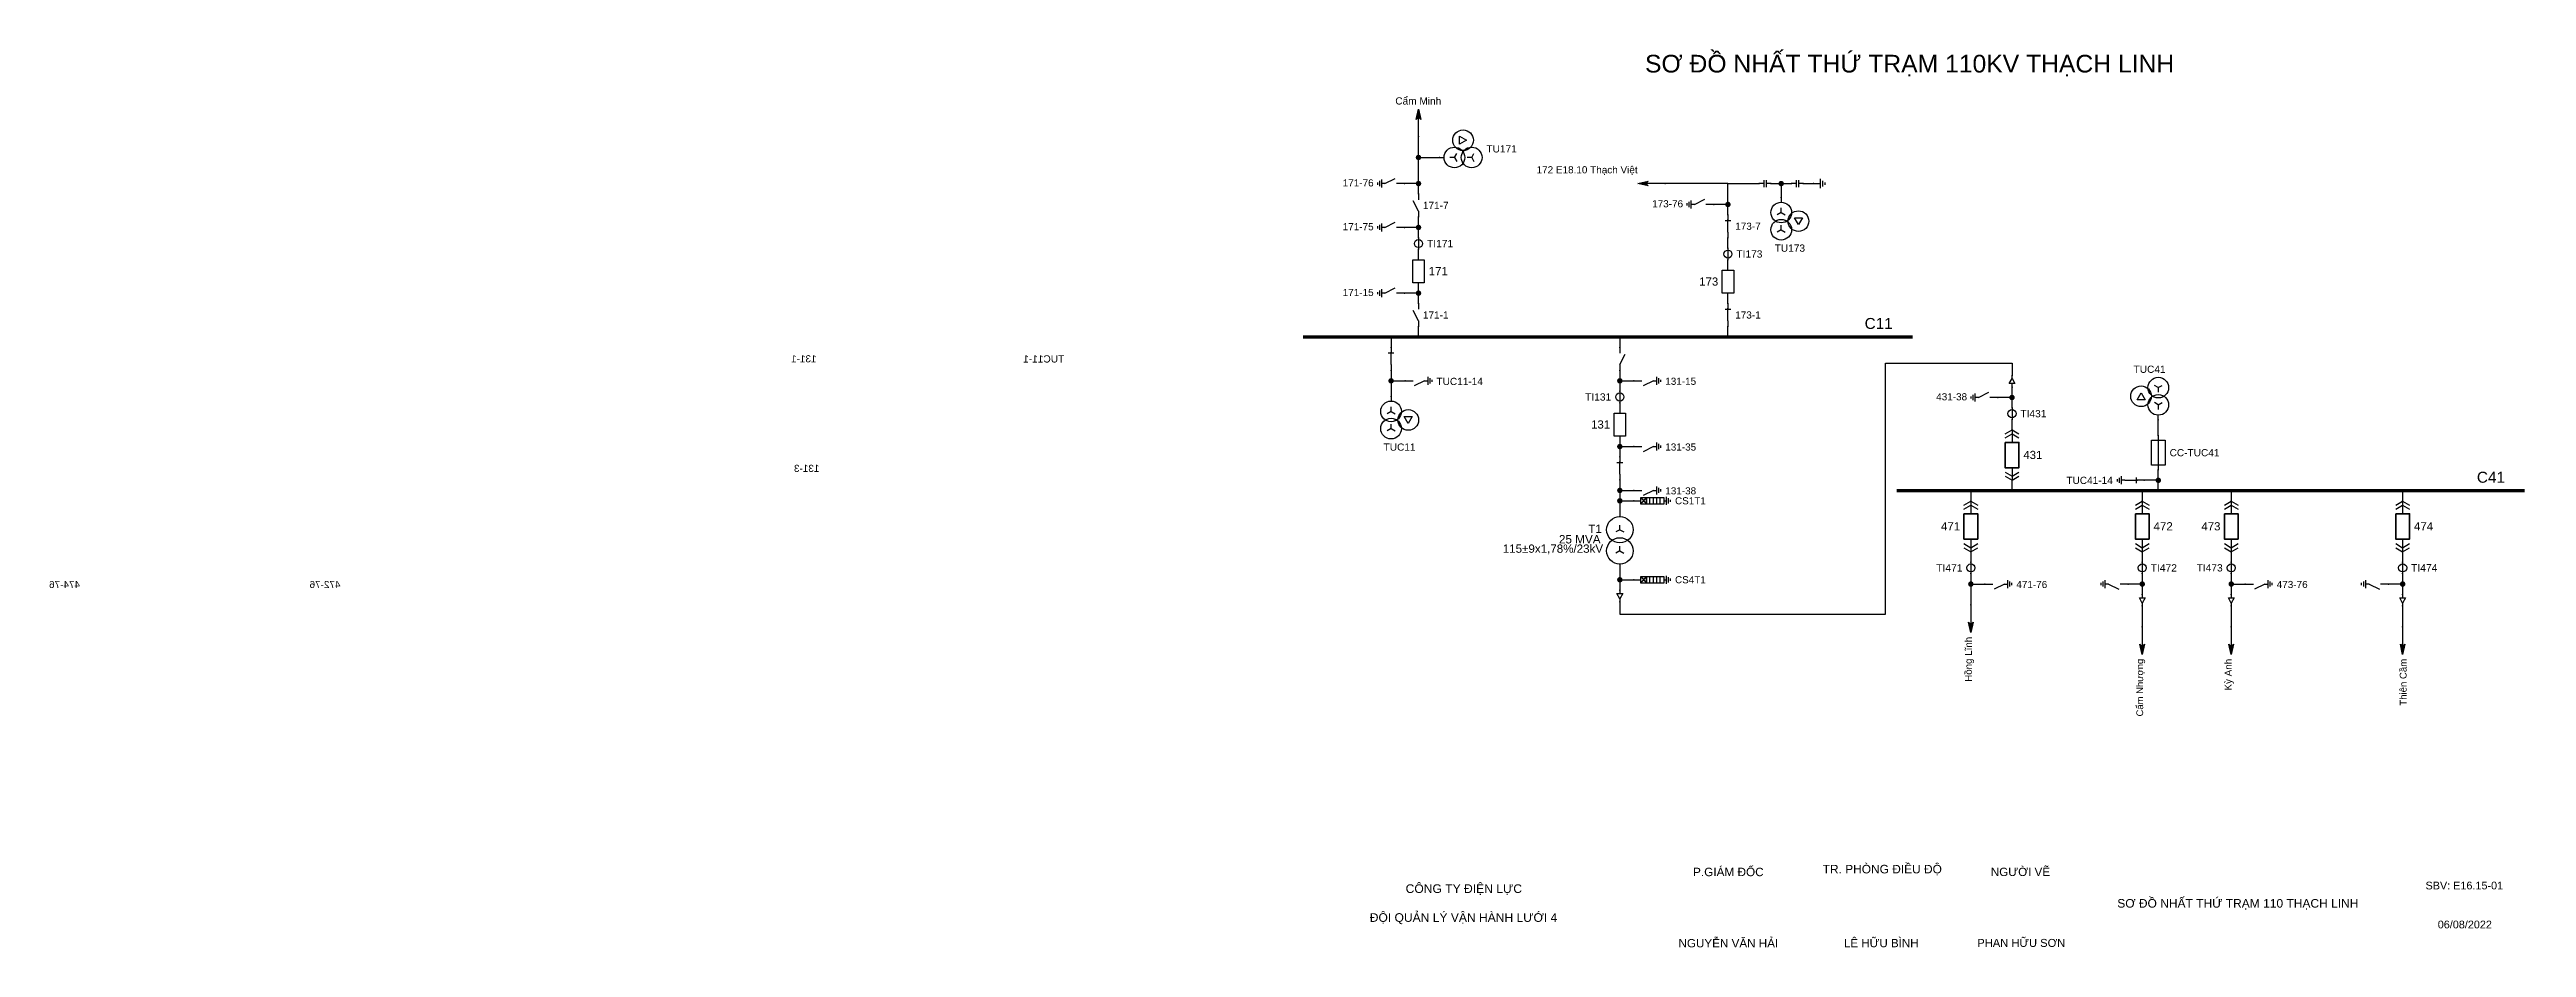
# Model space of a CAD drawing. Header units: millimetres. Extents: x -251 to 288, y 7 to 203.
import ezdxf

# ---------------------------------------------------------------- set-up
doc = ezdxf.new("R2010")
doc.units = ezdxf.units.MM
for name, color, linetype, lineweight in [('BUSBAR_110KV', 1, 'Continuous', 50), ('BUSBAR_22KV', 5, 'Continuous', 50), ('GROUND', 3, 'Continuous', 25), ('HV_110KV', 1, 'Continuous', 25), ('MV_22KV', 5, 'Continuous', 25)]:
    doc.layers.add(name, color=color, linetype=linetype, lineweight=lineweight)
doc.layers.add('SYM_PORTS', color=8, linetype='Continuous', plot=False)
doc.layers.add('TEXT', color=7, linetype='Continuous')
doc.styles.add('SLD_TEXT', font='arial.ttf')

# ---------------------------------------------------------------- blocks, each defined once
blk = doc.blocks.new('SYM_DISCONNECTOR_OPEN')
at = {"lineweight": 25}
for points in [[(0, -1.25), (-1.125, 1)], [(0, 2.5), (0, 1.25)], [(0, -1.25), (0, -2.5)]]:
    blk.add_lwpolyline(points, dxfattribs=at)
at = {"layer": 'SYM_PORTS'}
for p in [(0, 2.5), (0, -2.5)]:
    blk.add_point(p, dxfattribs=at)
blk.add_attdef('DEVICE_CODE', (1, -0.5), '', height=2)
blk = doc.blocks.new('SYM_EARTHING_SWITCH_OPEN')
at = {"lineweight": 25}
for points in [[(0, -1.25), (-1.125, 1)], [(0, 3), (0, 1.25)], [(-0.875, -2), (0.875, -2)], [(-0.5625, -2.4375), (0.5625, -2.4375)], [(-0.25, -2.875), (0.25, -2.875)], [(0, -1.25), (0, -2)]]:
    blk.add_lwpolyline(points, dxfattribs=at)
at = {"layer": 'SYM_PORTS'}
blk.add_point((0, 3), dxfattribs=at)
blk.add_attdef('DEVICE_CODE', (1.875, 0), '', height=2)
blk = doc.blocks.new('SYM_CIRCUIT_BREAKER')
at = {"lineweight": 25}
blk.add_lwpolyline([(-1.25, 2.5), (1.25, 2.5), (1.25, -2.5), (-1.25, -2.5)], close=True, dxfattribs=at)
at = {"layer": 'SYM_PORTS'}
for p in [(0, 2.5), (0, -2.5)]:
    blk.add_point(p, dxfattribs=at)
blk.add_attdef('DEVICE_CODE', (2.25, -0.5), '', height=2)
at = {"flags": 1}
blk.add_attdef('RATING', (2.25, -3.5), '', height=2, dxfattribs=at)
blk = doc.blocks.new('SYM_CURRENT_TRANSFORMER')
at = {"lineweight": 25}
blk.add_lwpolyline([(0, 1.25), (0, -1.25)], dxfattribs=at)
blk.add_circle((0, 0), 0.875, dxfattribs=at)
at = {"layer": 'SYM_PORTS'}
for p in [(0, 1.25), (0, -1.25)]:
    blk.add_point(p, dxfattribs=at)
blk.add_attdef('DEVICE_CODE', (1.875, -1.75), '', height=2)
at = {"flags": 1}
blk.add_attdef('RATIO', (1.875, -4.75), '', height=2, dxfattribs=at)
blk = doc.blocks.new('SYM_VOLTAGE_TRANSFORMER')
at = {"lineweight": 25}
for points in [[(0, 1.375), (-0.8625, 0.875)], [(0, 4.625), (0, 3.625)], [(0, 1.375), (0, 2.375)], [(0, 1.375), (0.8625, 0.875)], [(0, -2.375), (-0.8625, -2.875)], [(0, -2.375), (0, -1.375)], [(0, -2.375), (0.8625, -2.875)]]:
    blk.add_lwpolyline(points, dxfattribs=at)
blk.add_lwpolyline([(2.875, 0.25), (4.625, 0.25), (3.75, -1.25)], close=True, dxfattribs=at)
for centre in [(0, 1.375), (3.75, -0.5), (0, -2.375)]:
    blk.add_circle(centre, 2.25, dxfattribs=at)
at = {"layer": 'SYM_PORTS'}
blk.add_point((0, 4.625), dxfattribs=at)
blk.add_attdef('DEVICE_CODE', (7, 1.625), '', height=2)
at = {"flags": 1}
blk.add_attdef('RATIO', (7, -1.375), '', height=2, dxfattribs=at)
blk = doc.blocks.new('SYM_LINE_FEEDER_ARROW')
blk.add_hatch(color=7).paths.add_polyline_path([(0, -3), (-0.5, -0.75), (0, -1.25), (0.5, -0.75)])
at = {"lineweight": 25}
blk.add_lwpolyline([(0, 3), (0, -1.25)], dxfattribs=at)
blk.add_lwpolyline([(0, -3), (-0.5, -0.75), (0, -1.25), (0.5, -0.75)], close=True, dxfattribs=at)
at = {"layer": 'SYM_PORTS'}
blk.add_point((0, 3), dxfattribs=at)
blk.add_attdef('LINE_NAME', (1.5, 0), '', height=2)
blk = doc.blocks.new('SYM_DISCONNECTOR_CLOSED')
at = {"lineweight": 25}
for points in [[(-0.625, 1.25), (0.625, 1.25)], [(0, 2.5), (0, 1.25)], [(0, -1.25), (0, 1.5)], [(0, -1.25), (0, -2.5)]]:
    blk.add_lwpolyline(points, dxfattribs=at)
at = {"layer": 'SYM_PORTS'}
for p in [(0, 2.5), (0, -2.5)]:
    blk.add_point(p, dxfattribs=at)
blk.add_attdef('DEVICE_CODE', (1.625, -0.5), '', height=2)
blk = doc.blocks.new('SYM_COUPLING_CAPACITOR')
at = {"lineweight": 25}
for points in [[(-0.75, 0.25), (0.75, 0.25)], [(0, 1.25), (0, 0.25)], [(-0.75, -0.25), (0.75, -0.25)], [(0, -0.25), (0, -1.25)]]:
    blk.add_lwpolyline(points, dxfattribs=at)
at = {"layer": 'SYM_PORTS'}
for p in [(0, 1.25), (0, -1.25)]:
    blk.add_point(p, dxfattribs=at)
blk.add_attdef('DEVICE_CODE', (1.75, -1.75), '', height=2)
blk = doc.blocks.new('SYM_GROUND_SYMBOL')
at = {"lineweight": 25}
for points in [[(0, 1.25), (0, -0.25)], [(-1, -0.25), (1, -0.25)], [(-0.625, -0.75), (0.625, -0.75)], [(-0.25, -1.25), (0.25, -1.25)]]:
    blk.add_lwpolyline(points, dxfattribs=at)
at = {"layer": 'SYM_PORTS'}
blk.add_point((0, 1.25), dxfattribs=at)
blk = doc.blocks.new('SYM_SURGE_ARRESTER')
at = {"lineweight": 25}
for points in [[(-0.75, 2.5), (0.75, 2.5), (0.75, 1.25), (-0.75, 1.25)], [(-0.75, 1.25), (0.75, 1.25), (0.75, -2.5), (-0.75, -2.5)]]:
    blk.add_lwpolyline(points, close=True, dxfattribs=at)
for points in [[(-0.75, 2.5), (0.75, 1.25)], [(0.75, 2.5), (-0.75, 1.25)], [(-0.75, 0.5), (0.75, 0.5)], [(0, 4), (0, 2.5)], [(-0.875, -3.125), (0.875, -3.125)], [(-0.75, -0.25), (0.75, -0.25)], [(-0.75, -1), (0.75, -1)], [(-0.75, -1.75), (0.75, -1.75)], [(-0.5625, -3.5625), (0.5625, -3.5625)], [(-0.25, -4), (0.25, -4)], [(0, -2.5), (0, -3.125)]]:
    blk.add_lwpolyline(points, dxfattribs=at)
at = {"layer": 'SYM_PORTS'}
blk.add_point((0, 4), dxfattribs=at)
blk.add_attdef('DEVICE_CODE', (1.875, 1), '', height=2)
blk = doc.blocks.new('SYM_TRANSFORMER_2W')
at = {"lineweight": 25}
for points in [[(0, 2.3125), (-0.8625, 1.8125)], [(0, 2.3125), (0, 3.3125)], [(0, 2.3125), (0.8625, 1.8125)], [(0, -2.3125), (-0.8625, -2.8125)], [(0, -2.3125), (0, -1.3125)], [(0, -2.3125), (0.8625, -2.8125)]]:
    blk.add_lwpolyline(points, dxfattribs=at)
for centre in [(0, 2.3125), (0, -2.3125)]:
    blk.add_circle(centre, 2.875, dxfattribs=at)
at = {"layer": 'SYM_PORTS'}
for p in [(0, 5.1875), (0, -5.1875)]:
    blk.add_point(p, dxfattribs=at)
blk.add_attdef('DEVICE_CODE', (3.875, 2.1875), '', height=2)
at = {"flags": 1}
for tag, p in [('POWER', (3.875, -0.8125)), ('VOLTAGE_RATIO', (3.875, -3.8125))]:
    blk.add_attdef(tag, p, '', height=2, dxfattribs=at)
blk = doc.blocks.new('SYM_CABLE_TERMINATION')
at = {"lineweight": 25}
blk.add_lwpolyline([(-0.625, 0.5), (0.625, 0.5), (0, -0.625)], close=True, dxfattribs=at)
for points in [[(0, 1.25), (0, 0.5)], [(0, -0.625), (0, -1.25)]]:
    blk.add_lwpolyline(points, dxfattribs=at)
at = {"layer": 'SYM_PORTS'}
for p in [(0, 1.25), (0, -1.25)]:
    blk.add_point(p, dxfattribs=at)
blk = doc.blocks.new('SYM_DRAWOUT_BREAKER')
at = {"lineweight": 25}
for points in [[(-1.5, 4.625), (0, 5.5), (1.5, 4.625)], [(0, 5.5), (0, 2.75)], [(-1.5, 3.75), (0, 4.625), (1.5, 3.75)], [(-1.5, -3.75), (0, -4.625), (1.5, -3.75)], [(-1.5, -4.625), (0, -5.5), (1.5, -4.625)], [(0, -2.75), (0, -5.5)]]:
    blk.add_lwpolyline(points, dxfattribs=at)
at = {"lineweight": 35}
blk.add_lwpolyline([(-1.5, 2.75), (1.5, 2.75), (1.5, -2.75), (-1.5, -2.75)], close=True, dxfattribs=at)
at = {"layer": 'SYM_PORTS'}
for p in [(0, 5.5), (0, -5.5)]:
    blk.add_point(p, dxfattribs=at)
blk.add_attdef('DEVICE_CODE', (2.5, 2.5), '', height=2)
at = {"flags": 1}
blk.add_attdef('RATING', (2.5, -0.5), '', height=2, dxfattribs=at)
blk = doc.blocks.new('SYM_EARTHING_SWITCH_CLOSED')
at = {"lineweight": 25}
for points in [[(-0.625, 1.25), (0.625, 1.25)], [(0, 3), (0, 1.25)], [(0, -1.25), (0, 1.5)], [(-0.875, -2), (0.875, -2)], [(-0.5625, -2.4375), (0.5625, -2.4375)], [(-0.25, -2.875), (0.25, -2.875)], [(0, -1.25), (0, -2)]]:
    blk.add_lwpolyline(points, dxfattribs=at)
at = {"layer": 'SYM_PORTS'}
blk.add_point((0, 3), dxfattribs=at)
blk.add_attdef('DEVICE_CODE', (1.875, 0), '', height=2)
blk = doc.blocks.new('SYM_FUSE_DISCONNECTOR')
at = {"lineweight": 25}
blk.add_lwpolyline([(-1.5, 2.75), (1.5, 2.75), (1.5, -2.75), (-1.5, -2.75)], close=True, dxfattribs=at)
blk.add_lwpolyline([(0, 3.75), (0, -3.75)], dxfattribs=at)
at = {"layer": 'SYM_PORTS'}
for p in [(0, 3.75), (0, -3.75)]:
    blk.add_point(p, dxfattribs=at)
blk.add_attdef('DEVICE_CODE', (2.5, 0.75), '', height=2)
at = {"flags": 1}
blk.add_attdef('RATING', (2.5, -2.25), '', height=2, dxfattribs=at)

msp = doc.modelspace()

# ---------------------------------------------------------------- hatches: boundary and pattern name
at = {"layer": 'HV_110KV'}
h = msp.add_hatch(color=7, dxfattribs=at)
edge = h.paths.add_edge_path()
edge.add_arc((46.81, 179.51), 0.6, 0, 360)
h = msp.add_hatch(color=7, dxfattribs=at)
edge = h.paths.add_edge_path()
edge.add_arc((46.81, 173.82), 0.6, 0, 360)
h = msp.add_hatch(color=7, dxfattribs=at)
edge = h.paths.add_edge_path()
edge.add_arc((125.77, 173.82), 0.6, 0, 360)
h = msp.add_hatch(color=7, dxfattribs=at)
edge = h.paths.add_edge_path()
edge.add_arc((114.17, 169.27), 0.6, 0, 360)
h = msp.add_hatch(color=7, dxfattribs=at)
edge = h.paths.add_edge_path()
edge.add_arc((46.81, 164.27), 0.6, 0, 360)
h = msp.add_hatch(color=7, dxfattribs=at)
edge = h.paths.add_edge_path()
edge.add_arc((46.81, 149.95), 0.6, 0, 360)
h = msp.add_hatch(color=7, dxfattribs=at)
edge = h.paths.add_edge_path()
edge.add_arc((40.84, 130.85), 0.6, 0, 360)
h = msp.add_hatch(color=7, dxfattribs=at)
edge = h.paths.add_edge_path()
edge.add_arc((90.64, 130.85), 0.6, 0, 360)
h = msp.add_hatch(color=7, dxfattribs=at)
edge = h.paths.add_edge_path()
edge.add_arc((90.64, 116.53), 0.6, 0, 360)
h = msp.add_hatch(color=7, dxfattribs=at)
edge = h.paths.add_edge_path()
edge.add_arc((90.64, 106.98), 0.6, 0, 360)
h = msp.add_hatch(color=7, dxfattribs=at)
edge = h.paths.add_edge_path()
edge.add_arc((90.64, 104.71), 0.6, 0, 360)
at = {"layer": 'MV_22KV'}
h = msp.add_hatch(color=7, dxfattribs=at)
edge = h.paths.add_edge_path()
edge.add_arc((176.01, 127.22), 0.6, 0, 360)
h = msp.add_hatch(color=7, dxfattribs=at)
edge = h.paths.add_edge_path()
edge.add_arc((207.86, 109.18), 0.6, 0, 360)
h = msp.add_hatch(color=7, dxfattribs=at)
edge = h.paths.add_edge_path()
edge.add_arc((90.64, 87.51), 0.6, 0, 360)
h = msp.add_hatch(color=7, dxfattribs=at)
edge = h.paths.add_edge_path()
edge.add_arc((167.05, 86.58), 0.6, 0, 360)
h = msp.add_hatch(color=7, dxfattribs=at)
edge = h.paths.add_edge_path()
edge.add_arc((204.36, 86.58), 0.6, 0, 360)
h = msp.add_hatch(color=7, dxfattribs=at)
edge = h.paths.add_edge_path()
edge.add_arc((223.74, 86.58), 0.6, 0, 360)
h = msp.add_hatch(color=7, dxfattribs=at)
edge = h.paths.add_edge_path()
edge.add_arc((261.05, 86.58), 0.6, 0, 360)

# ---------------------------------------------------------------- linework, layer by layer
at = {"layer": 'BUSBAR_110KV', "const_width": 0.722}
msp.add_lwpolyline([(21.7, 140.4), (154.36, 140.4)], dxfattribs=at)
at = {"layer": 'BUSBAR_22KV', "const_width": 0.722}
msp.add_lwpolyline([(150.89, 106.9), (287.64, 106.9)], dxfattribs=at)
at = {"layer": 'GROUND'}
msp.add_lwpolyline([(130.54, 173.82), (132.82, 173.82)], dxfattribs=at)
at = {"layer": 'HV_110KV'}
for points in [[(46.81, 179.51), (46.81, 184.05)], [(46.81, 173.82), (46.81, 179.51)], [(46.81, 179.51), (51.39, 179.51)], [(46.81, 173.82), (43.76, 173.82)], [(46.81, 171.55), (46.81, 173.82)], [(114.17, 173.82), (100.53, 173.82)], [(114.17, 169.27), (114.17, 173.82)], [(114.17, 173.82), (120.99, 173.82)], [(123.49, 173.82), (125.77, 173.82)], [(125.77, 173.82), (125.77, 170.77)], [(125.77, 173.82), (128.04, 173.82)], [(114.17, 169.27), (111.12, 169.27)], [(114.17, 167), (114.17, 169.27)], [(46.81, 164.27), (43.76, 164.27)], [(46.81, 164.27), (46.81, 166.55)], [(46.81, 162), (46.81, 164.27)], [(114.17, 159.72), (114.17, 162)], [(46.81, 157.22), (46.81, 159.5)], [(114.17, 154.95), (114.17, 157.22)], [(46.81, 149.95), (46.81, 152.22)], [(46.81, 149.95), (43.76, 149.95)], [(46.81, 147.68), (46.81, 149.95)], [(114.17, 147.68), (114.17, 149.95)], [(40.84, 140.4), (40.84, 138.13)], [(46.81, 140.4), (46.81, 142.68)], [(90.64, 140.4), (90.64, 138.13)], [(114.17, 140.4), (114.17, 142.68)], [(40.84, 133.13), (40.84, 130.85)], [(40.84, 130.85), (43.89, 130.85)], [(40.84, 130.85), (40.84, 127.44)], [(90.64, 133.13), (90.64, 130.85)], [(90.64, 130.85), (93.69, 130.85)], [(90.64, 130.85), (90.64, 128.58)], [(90.64, 126.08), (90.64, 123.81)], [(90.64, 118.81), (90.64, 116.53)], [(90.64, 116.53), (93.69, 116.53)], [(90.64, 116.53), (90.64, 114.26)], [(90.64, 109.26), (90.64, 106.98)], [(90.64, 106.98), (93.69, 106.98)], [(90.64, 106.98), (90.64, 104.71)], [(90.64, 104.71), (93.69, 104.71)], [(90.64, 104.71), (90.64, 101.3)]]:
    msp.add_lwpolyline(points, dxfattribs=at)
at = {"layer": 'MV_22KV'}
for points in [[(90.64, 82.74), (90.64, 80.04), (148.5, 80.04), (148.5, 134.7), (176.01, 134.7), (176.01, 132)], [(176.01, 127.22), (176.01, 129.5)], [(176.01, 127.22), (172.95, 127.22)], [(176.01, 124.95), (176.01, 127.22)], [(176.01, 120.18), (176.01, 122.45)], [(207.86, 118.95), (207.86, 122.36)], [(176.01, 106.9), (176.01, 109.18)], [(207.86, 109.18), (204.8, 109.18)], [(207.86, 109.18), (207.86, 111.45)], [(207.86, 106.9), (207.86, 109.18)], [(167.05, 106.9), (167.05, 104.63)], [(204.36, 106.9), (204.36, 104.63)], [(223.74, 106.9), (223.74, 104.63)], [(261.05, 106.9), (261.05, 104.63)], [(167.05, 93.63), (167.05, 91.35)], [(204.36, 93.63), (204.36, 91.35)], [(223.74, 93.63), (223.74, 91.35)], [(261.05, 93.63), (261.05, 91.35)], [(90.64, 90.92), (90.64, 87.51)], [(90.64, 87.51), (93.69, 87.51)], [(90.64, 87.51), (90.64, 85.24)], [(167.05, 88.85), (167.05, 86.58)], [(167.05, 86.58), (170.1, 86.58)], [(167.05, 86.58), (167.05, 82.03)], [(204.36, 86.58), (201.3, 86.58)], [(204.36, 88.85), (204.36, 86.58)], [(204.36, 86.58), (204.36, 84.31)], [(223.74, 88.85), (223.74, 86.58)], [(223.74, 86.58), (226.8, 86.58)], [(223.74, 86.58), (223.74, 84.31)], [(261.05, 86.58), (258, 86.58)], [(261.05, 88.85), (261.05, 86.58)], [(261.05, 86.58), (261.05, 84.31)], [(204.36, 81.81), (204.36, 77.26)], [(223.74, 81.81), (223.74, 77.26)], [(261.05, 81.81), (261.05, 77.26)]]:
    msp.add_lwpolyline(points, dxfattribs=at)

# ---------------------------------------------------------------- block references
at = {"layer": 'GROUND'}
for name, p, rotation in [('SYM_COUPLING_CAPACITOR', (129.29, 173.82), 270), ('SYM_GROUND_SYMBOL', (134.07, 173.82), 90)]:
    msp.add_blockref(name, p, dxfattribs=dict(at, rotation=rotation))
at = {"layer": 'HV_110KV'}
for name, p, rotation in [('SYM_LINE_FEEDER_ARROW', (46.81, 187.05), 180), ('SYM_LINE_FEEDER_ARROW', (97.53, 173.82), 270), ('SYM_COUPLING_CAPACITOR', (122.24, 173.82), 270)]:
    msp.add_blockref(name, p, dxfattribs=dict(at, rotation=rotation))
ref = msp.add_blockref('SYM_VOLTAGE_TRANSFORMER', (56.01, 179.51), dxfattribs=dict(at, rotation=90))
ref.add_attrib('DEVICE_CODE', 'TU171', (61.6, 180.6), dxfattribs={"layer": 'TEXT', "height": 1.579, "style": 'SLD_TEXT'})
ref = msp.add_blockref('SYM_EARTHING_SWITCH_OPEN', (40.76, 173.82), dxfattribs=dict(at, rotation=270))
ref.add_attrib('DEVICE_CODE', '171-76', (30.31, 173.19), dxfattribs={"layer": 'TEXT', "height": 1.549, "style": 'SLD_TEXT'})
ref = msp.add_blockref('SYM_DISCONNECTOR_OPEN', (46.81, 169.05), dxfattribs=at)
ref.add_attrib('DEVICE_CODE', '171-7', (47.77, 168.28), dxfattribs={"layer": 'TEXT', "height": 1.564, "style": 'SLD_TEXT'})
ref = msp.add_blockref('SYM_EARTHING_SWITCH_OPEN', (108.12, 169.27), dxfattribs=dict(at, rotation=270))
ref.add_attrib('DEVICE_CODE', '173-76', (97.67, 168.65), dxfattribs={"layer": 'TEXT', "height": 1.549, "style": 'SLD_TEXT'})
ref = msp.add_blockref('SYM_VOLTAGE_TRANSFORMER', (125.77, 166.14), dxfattribs=at)
ref.add_attrib('DEVICE_CODE', 'TU173', (124.34, 158.97), dxfattribs={"layer": 'TEXT', "height": 1.579, "style": 'SLD_TEXT'})
ref = msp.add_blockref('SYM_EARTHING_SWITCH_OPEN', (40.76, 164.27), dxfattribs=dict(at, rotation=270))
ref.add_attrib('DEVICE_CODE', '171-75', (30.31, 163.65), dxfattribs={"layer": 'TEXT', "height": 1.549, "style": 'SLD_TEXT'})
ref = msp.add_blockref('SYM_CURRENT_TRANSFORMER', (46.81, 160.75), dxfattribs=at)
ref.add_attrib('DEVICE_CODE', 'TI171', (48.65, 159.95), dxfattribs={"layer": 'TEXT', "height": 1.601, "style": 'SLD_TEXT'})
ref = msp.add_blockref('SYM_DISCONNECTOR_CLOSED', (114.17, 164.5), dxfattribs=at)
ref.add_attrib('DEVICE_CODE', '173-7', (115.76, 163.75), dxfattribs={"layer": 'TEXT', "height": 1.551, "style": 'SLD_TEXT'})
ref = msp.add_blockref('SYM_CIRCUIT_BREAKER', (46.81, 154.72), dxfattribs=at)
ref.add_attrib('DEVICE_CODE', '171', (49.02, 153.85), dxfattribs={"layer": 'TEXT', "height": 1.794, "style": 'SLD_TEXT'})
ref = msp.add_blockref('SYM_CURRENT_TRANSFORMER', (114.17, 158.47), dxfattribs=at)
ref.add_attrib('DEVICE_CODE', 'TI173', (116.01, 157.69), dxfattribs={"layer": 'TEXT', "height": 1.587, "style": 'SLD_TEXT'})
ref = msp.add_blockref('SYM_EARTHING_SWITCH_OPEN', (40.76, 149.95), dxfattribs=dict(at, rotation=270))
ref.add_attrib('DEVICE_CODE', '171-15', (30.31, 149.33), dxfattribs={"layer": 'TEXT', "height": 1.549, "style": 'SLD_TEXT'})
ref = msp.add_blockref('SYM_CIRCUIT_BREAKER', (114.17, 152.45), dxfattribs=at)
ref.add_attrib('DEVICE_CODE', '173', (107.92, 151.59), dxfattribs={"layer": 'TEXT', "height": 1.778, "style": 'SLD_TEXT'})
ref = msp.add_blockref('SYM_DISCONNECTOR_OPEN', (46.81, 145.18), dxfattribs=at)
ref.add_attrib('DEVICE_CODE', '171-1', (47.77, 144.41), dxfattribs={"layer": 'TEXT', "height": 1.564, "style": 'SLD_TEXT'})
ref = msp.add_blockref('SYM_DISCONNECTOR_CLOSED', (114.17, 145.18), dxfattribs=at)
ref.add_attrib('DEVICE_CODE', '173-1', (115.76, 144.42), dxfattribs={"layer": 'TEXT', "height": 1.551, "style": 'SLD_TEXT'})
ref = msp.add_blockref('SYM_DISCONNECTOR_OPEN', (90.64, 135.63), dxfattribs=dict(at, xscale=-1))
ref.add_attrib('DEVICE_CODE', '131-1', (84.23, 134.88), dxfattribs={"layer": 'TEXT', "extrusion": (0, 0, -1), "height": 1.548, "style": 'SLD_TEXT'})
ref = msp.add_blockref('SYM_DISCONNECTOR_CLOSED', (40.84, 135.63), dxfattribs=dict(at, xscale=-1))
ref.add_attrib('DEVICE_CODE', 'TUC11-1', (30.31, 134.84), dxfattribs={"layer": 'TEXT', "extrusion": (0, 0, -1), "height": 1.572, "style": 'SLD_TEXT'})
ref = msp.add_blockref('SYM_EARTHING_SWITCH_OPEN', (46.89, 130.85), dxfattribs=dict(at, rotation=90))
ref.add_attrib('DEVICE_CODE', 'TUC11-14', (50.73, 129.94), dxfattribs={"layer": 'TEXT', "height": 1.568, "style": 'SLD_TEXT'})
ref = msp.add_blockref('SYM_EARTHING_SWITCH_OPEN', (96.69, 130.85), dxfattribs=dict(at, rotation=90))
ref.add_attrib('DEVICE_CODE', '131-15', (100.53, 129.98), dxfattribs={"layer": 'TEXT', "height": 1.546, "style": 'SLD_TEXT'})
ref = msp.add_blockref('SYM_VOLTAGE_TRANSFORMER', (40.84, 122.82), dxfattribs=at)
ref.add_attrib('DEVICE_CODE', 'TUC11', (39.21, 115.63), dxfattribs={"layer": 'TEXT', "height": 1.574, "style": 'SLD_TEXT'})
ref = msp.add_blockref('SYM_CURRENT_TRANSFORMER', (90.64, 127.33), dxfattribs=at)
ref.add_attrib('DEVICE_CODE', 'TI131', (83.1, 126.54), dxfattribs={"layer": 'TEXT', "height": 1.584, "style": 'SLD_TEXT'})
ref = msp.add_blockref('SYM_CIRCUIT_BREAKER', (90.64, 121.31), dxfattribs=at)
ref.add_attrib('DEVICE_CODE', '131', (84.38, 120.45), dxfattribs={"layer": 'TEXT', "height": 1.778, "style": 'SLD_TEXT'})
ref = msp.add_blockref('SYM_DISCONNECTOR_CLOSED', (90.64, 111.76), dxfattribs=dict(at, xscale=-1))
ref.add_attrib('DEVICE_CODE', '131-3', (83.6, 111.01), dxfattribs={"layer": 'TEXT', "extrusion": (0, 0, -1), "height": 1.548, "style": 'SLD_TEXT'})
ref = msp.add_blockref('SYM_EARTHING_SWITCH_OPEN', (96.69, 116.53), dxfattribs=dict(at, rotation=90))
ref.add_attrib('DEVICE_CODE', '131-35', (100.53, 115.66), dxfattribs={"layer": 'TEXT', "height": 1.546, "style": 'SLD_TEXT'})
ref = msp.add_blockref('SYM_EARTHING_SWITCH_OPEN', (96.69, 106.98), dxfattribs=dict(at, rotation=90))
ref.add_attrib('DEVICE_CODE', '131-38', (100.53, 106.11), dxfattribs={"layer": 'TEXT', "height": 1.546, "style": 'SLD_TEXT'})
ref = msp.add_blockref('SYM_SURGE_ARRESTER', (97.69, 104.71), dxfattribs=dict(at, rotation=90))
ref.add_attrib('DEVICE_CODE', 'CS1T1', (102.65, 103.95), dxfattribs={"layer": 'TEXT', "height": 1.544, "style": 'SLD_TEXT'})
ref = msp.add_blockref('SYM_TRANSFORMER_2W', (90.64, 96.11), dxfattribs=at)
ref.add_attrib('DEVICE_CODE', 'T1', (83.78, 97.73), dxfattribs={"layer": 'TEXT', "height": 1.8, "style": 'SLD_TEXT'})
at = {"layer": 'MV_22KV', "rotation": 180}
msp.add_blockref('SYM_CABLE_TERMINATION', (176.01, 130.75), dxfattribs=at)
at = {"layer": 'MV_22KV'}
ref = msp.add_blockref('SYM_VOLTAGE_TRANSFORMER', (207.86, 126.99), dxfattribs=dict(at, rotation=180))
ref.add_attrib('DEVICE_CODE', 'TUC41', (202.48, 132.59), dxfattribs={"layer": 'TEXT', "height": 1.574, "style": 'SLD_TEXT'})
ref = msp.add_blockref('SYM_EARTHING_SWITCH_OPEN', (169.95, 127.22), dxfattribs=dict(at, rotation=270))
ref.add_attrib('DEVICE_CODE', '431-38', (159.51, 126.6), dxfattribs={"layer": 'TEXT', "height": 1.546, "style": 'SLD_TEXT'})
ref = msp.add_blockref('SYM_CURRENT_TRANSFORMER', (176.01, 123.7), dxfattribs=at)
ref.add_attrib('DEVICE_CODE', 'TI431', (177.84, 122.91), dxfattribs={"layer": 'TEXT', "height": 1.584, "style": 'SLD_TEXT'})
ref = msp.add_blockref('SYM_DRAWOUT_BREAKER', (176.01, 114.68), dxfattribs=at)
ref.add_attrib('DEVICE_CODE', '431', (178.47, 113.82), dxfattribs={"layer": 'TEXT', "height": 1.778, "style": 'SLD_TEXT'})
ref = msp.add_blockref('SYM_FUSE_DISCONNECTOR', (207.86, 115.2), dxfattribs=at)
ref.add_attrib('DEVICE_CODE', 'CC-TUC41', (210.32, 114.41), dxfattribs={"layer": 'TEXT', "height": 1.571, "style": 'SLD_TEXT'})
ref = msp.add_blockref('SYM_EARTHING_SWITCH_CLOSED', (201.8, 109.18), dxfattribs=dict(at, rotation=270))
ref.add_attrib('DEVICE_CODE', 'TUC41-14', (187.85, 108.39), dxfattribs={"layer": 'TEXT', "height": 1.568, "style": 'SLD_TEXT'})
ref = msp.add_blockref('SYM_DRAWOUT_BREAKER', (167.05, 99.13), dxfattribs=at)
ref.add_attrib('DEVICE_CODE', '471', (160.54, 98.26), dxfattribs={"layer": 'TEXT', "height": 1.794, "style": 'SLD_TEXT'})
ref = msp.add_blockref('SYM_DRAWOUT_BREAKER', (204.36, 99.13), dxfattribs=at)
ref.add_attrib('DEVICE_CODE', '472', (206.82, 98.26), dxfattribs={"layer": 'TEXT', "height": 1.794, "style": 'SLD_TEXT'})
ref = msp.add_blockref('SYM_DRAWOUT_BREAKER', (223.74, 99.13), dxfattribs=at)
ref.add_attrib('DEVICE_CODE', '473', (217.24, 98.27), dxfattribs={"layer": 'TEXT', "height": 1.778, "style": 'SLD_TEXT'})
ref = msp.add_blockref('SYM_DRAWOUT_BREAKER', (261.05, 99.13), dxfattribs=at)
ref.add_attrib('DEVICE_CODE', '474', (263.51, 98.26), dxfattribs={"layer": 'TEXT', "height": 1.797, "style": 'SLD_TEXT'})
ref = msp.add_blockref('SYM_EARTHING_SWITCH_OPEN', (255, 86.58), dxfattribs=dict(at, xscale=-1, rotation=270))
ref.add_attrib('DEVICE_CODE', '474-76', (244.55, 85.71), dxfattribs={"layer": 'TEXT', "extrusion": (0, 0, -1), "height": 1.549, "style": 'SLD_TEXT'})
ref = msp.add_blockref('SYM_EARTHING_SWITCH_OPEN', (198.3, 86.58), dxfattribs=dict(at, xscale=-1, rotation=270))
ref.add_attrib('DEVICE_CODE', '472-76', (187.85, 85.71), dxfattribs={"layer": 'TEXT', "extrusion": (0, 0, -1), "height": 1.549, "style": 'SLD_TEXT'})
ref = msp.add_blockref('SYM_SURGE_ARRESTER', (97.69, 87.51), dxfattribs=dict(at, rotation=90))
ref.add_attrib('DEVICE_CODE', 'CS4T1', (102.65, 86.75), dxfattribs={"layer": 'TEXT', "height": 1.544, "style": 'SLD_TEXT'})
ref = msp.add_blockref('SYM_CURRENT_TRANSFORMER', (167.05, 90.1), dxfattribs=at)
ref.add_attrib('DEVICE_CODE', 'TI471', (159.51, 89.3), dxfattribs={"layer": 'TEXT', "height": 1.601, "style": 'SLD_TEXT'})
ref = msp.add_blockref('SYM_EARTHING_SWITCH_OPEN', (173.1, 86.58), dxfattribs=dict(at, rotation=90))
ref.add_attrib('DEVICE_CODE', '471-76', (176.94, 85.71), dxfattribs={"layer": 'TEXT', "height": 1.549, "style": 'SLD_TEXT'})
ref = msp.add_blockref('SYM_CURRENT_TRANSFORMER', (204.36, 90.1), dxfattribs=at)
ref.add_attrib('DEVICE_CODE', 'TI472', (206.19, 89.3), dxfattribs={"layer": 'TEXT', "height": 1.601, "style": 'SLD_TEXT'})
ref = msp.add_blockref('SYM_CURRENT_TRANSFORMER', (223.74, 90.1), dxfattribs=at)
ref.add_attrib('DEVICE_CODE', 'TI473', (216.2, 89.32), dxfattribs={"layer": 'TEXT', "height": 1.587, "style": 'SLD_TEXT'})
ref = msp.add_blockref('SYM_EARTHING_SWITCH_OPEN', (229.8, 86.58), dxfattribs=dict(at, rotation=90))
ref.add_attrib('DEVICE_CODE', '473-76', (233.63, 85.71), dxfattribs={"layer": 'TEXT', "height": 1.549, "style": 'SLD_TEXT'})
ref = msp.add_blockref('SYM_CURRENT_TRANSFORMER', (261.05, 90.1), dxfattribs=at)
ref.add_attrib('DEVICE_CODE', 'TI474', (262.89, 89.31), dxfattribs={"layer": 'TEXT', "height": 1.604, "style": 'SLD_TEXT'})
for name, p in [('SYM_CABLE_TERMINATION', (90.64, 83.99)), ('SYM_LINE_FEEDER_ARROW', (167.05, 79.03)), ('SYM_CABLE_TERMINATION', (204.36, 83.06)), ('SYM_CABLE_TERMINATION', (223.74, 83.06)), ('SYM_CABLE_TERMINATION', (261.05, 83.06)), ('SYM_LINE_FEEDER_ARROW', (204.36, 74.26)), ('SYM_LINE_FEEDER_ARROW', (223.74, 74.26)), ('SYM_LINE_FEEDER_ARROW', (261.05, 74.26))]:
    msp.add_blockref(name, p, dxfattribs=at)

# ---------------------------------------------------------------- texts
at = {"layer": 'TEXT', "attachment_point": 7, "style": 'SLD_TEXT'}
for s, insert, char_height in [('SƠ ĐỒ NHẤT THỨ TRẠM 110KV THẠCH LINH', (96.12, 197.17), 3.847), ('Cẩm Minh', (41.76, 191.02), 1.571), ('172 E18.10 Thạch Việt', (72.52, 175.71), 1.5478), ('C11', (143.93, 142.12), 2.389), ('C41', (277.21, 108.62), 2.389), ('25 MVA', (77.38, 95.4), 1.825), ('115±9x1,78%/23kV', (65.15, 93.06), 1.8046), ('CÔNG TY ĐIỆN LỰC', (44.01, 18.87), 1.8831), ('P.GIÁM ĐỐC', (106.58, 22.92), 1.834), ('TR. PHÒNG ĐIỀU ĐỘ', (134.8, 23.14), 1.8573), ('NGƯỜI VẼ', (171.4, 22.95), 1.809), ('SBV: E16.15-01', (266.03, 20.04), 1.6853), ('SƠ ĐỒ NHẤT THỨ TRẠM 110 THẠCH LINH', (198.92, 15.68), 1.8699), ('ĐỘI QUẢN LÝ VẬN HÀNH LƯỚI 4', (36.2, 12.48), 1.8795), ('06/08/2022', (268.69, 11.55), 1.686), ('NGUYỄN VĂN HẢI', (103.41, 7.41), 1.8159), ('LÊ HỮU BÌNH', (139.43, 7.44), 1.797), ('PHAN HỮU SƠN', (168.45, 7.51), 1.7398)]:
    msp.add_mtext(s, dxfattribs=dict(at, insert=insert, char_height=char_height))
at = {"layer": 'TEXT', "attachment_point": 7, "rotation": 90, "style": 'SLD_TEXT'}
for s, insert, char_height in [('Hồng Lĩnh', (167.73, 65.28), 1.52), ('Cẩm Nhượng', (205, 57.74), 1.473), ('Kỳ Anh', (224.3, 63.38), 1.536), ('Thiên Cầm', (261.93, 60.09), 1.494)]:
    msp.add_mtext(s, dxfattribs=dict(at, insert=insert, char_height=char_height))

doc.saveas('drawing.dxf')
